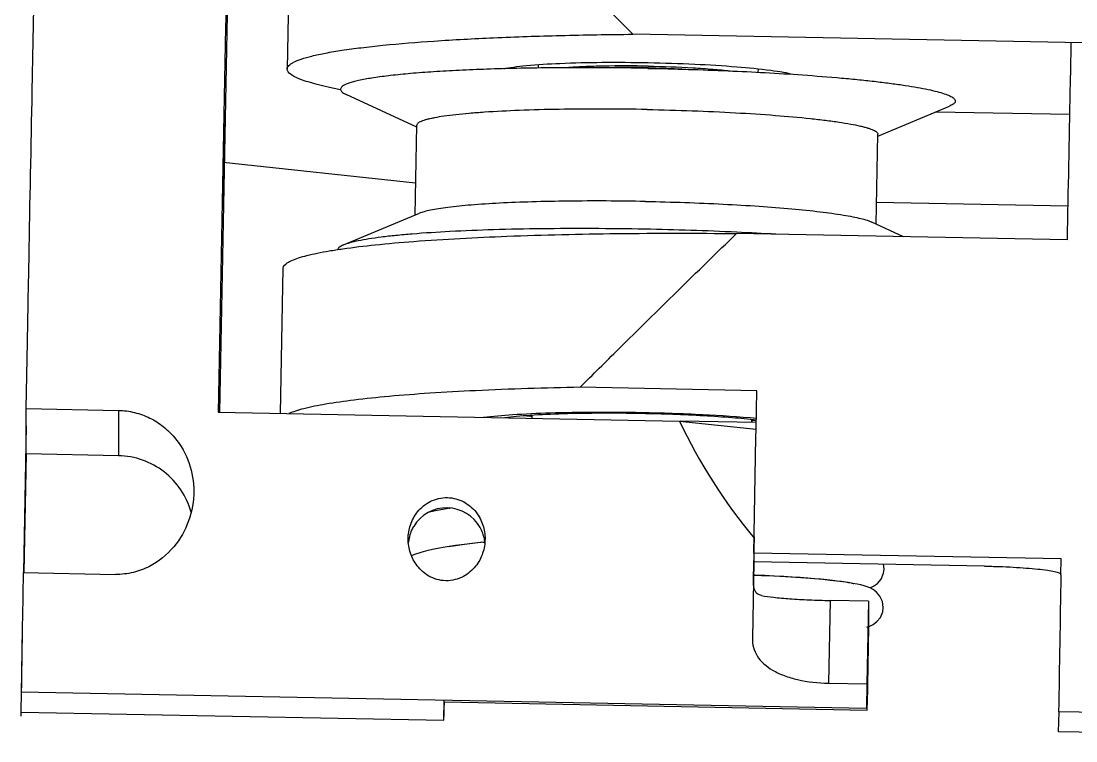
# Model space of a CAD drawing. Header units: millimetres. Extents: x 0 to 420, y 0 to 297.
# Drawn here: x 130.11 to 136.97, y 188.84 to 193.51 of the extents above; entities that cross this region are included whole.
import ezdxf

# ---------------------------------------------------------------- set-up
doc = ezdxf.new("R2010")
doc.units = ezdxf.units.MM
doc.header["$LTSCALE"] = 23.1
doc.layers.get('0').update_dxf_attribs({"linetype": 'CONTINUOUS'})
doc.layers.add('AXIS', color=7, linetype='CONTINUOUS')
doc.layers.add('DCURVE', color=7, linetype='CONTINUOUS')
doc.styles.get("Standard").update_dxf_attribs({"font": 'txt', "width": 0.85})
doc.dimstyles.get("Standard").update_dxf_attribs({"dimtxt": 3.5, "dimasz": 3.5, "dimexe": 1.5, "dimexo": 1, "dimtad": 1, "dimtxsty": 'STANDARD', "dimcen": 0.09, "dimadec": 0, "dimazin": 0, "dimtol": 1, "dimtp": 0.01, "dimtm": 0.01, "dimtfac": 1, "dimtofl": 0, "dimtmove": 0, "dimatfit": 3, "dimfxl": 1, "dimtolj": 1, "dimarcsym": 0})

msp = doc.modelspace()

# ---------------------------------------------------------------- linework, layer by layer
at = {"color": 7, "linetype": 'CONTINUOUS'}
for p, q in [((131.4609, 194.2747), (131.3973, 190.9713)), ((131.857, 194.199), (131.8378, 193.203)), ((140.9361, 193.298), (134.0874, 193.429)), ((133.4732, 193.2095), (133.4737, 193.2322)), ((134.1874, 193.2112), (134.185, 193.2113)), ((134.903, 193.182), (134.9034, 193.2046)), ((130.1781, 192.9948), (130.1799, 193.0857)), ((136.0601, 192.9257), (136.9277, 192.9091)), ((136.9119, 192.0922), (134.7619, 192.1334)), ((131.7947, 190.9637), (131.8129, 191.9082)), ((130.1484, 191.4402), (130.1504, 191.5474)), ((130.1401, 190.9954), (130.1482, 191.4283)), ((130.1482, 191.4283), (130.1484, 191.4402)), ((134.8931, 191.112), (133.7433, 191.134)), ((134.8884, 190.8587), (134.8931, 191.112)), ((130.1401, 190.7005), (130.1401, 190.9954)), ((130.1401, 190.9954), (130.74, 190.9839)), ((130.74, 190.9839), (130.74, 190.689)), ((131.3899, 190.9714), (134.3893, 190.9141)), ((133.4297, 190.9514), (133.4294, 190.9324)), ((134.3893, 190.9141), (134.8892, 190.8609)), ((134.8893, 190.9041), (134.3943, 190.9135)), ((134.8595, 190.9239), (134.8591, 190.9047)), ((130.1401, 190.8835), (130.1217, 189.929)), ((134.8875, 190.8085), (134.8884, 190.8587)), ((134.8739, 190.0565), (134.8875, 190.8085)), ((130.1401, 190.7005), (130.1253, 189.929)), ((130.74, 190.689), (130.1401, 190.7005)), ((132.8984, 190.3481), (132.861, 190.3422)), ((132.8921, 190.3472), (132.8977, 190.3482)), ((134.8756, 190.154), (134.8746, 190.0954)), ((134.8758, 190.1621), (134.8756, 190.154)), ((133.1237, 190.1271), (133.0966, 190.1246)), ((133.0987, 190.1271), (133.1219, 190.1294)), ((133.1105, 190.1259), (133.1005, 190.1273)), ((133.1101, 190.1282), (133.1206, 190.1267)), ((134.8746, 190.0954), (134.8738, 190.0542)), ((134.8738, 190.0542), (134.8729, 189.9979)), ((136.8735, 190.0183), (134.8739, 190.0565)), ((136.8717, 189.914), (136.8735, 190.0183)), ((134.8729, 189.9979), (134.8643, 189.5022)), ((134.8715, 189.8757), (134.8737, 189.9995)), ((134.8737, 189.9995), (134.8739, 190.0091)), ((136.3736, 189.9715), (134.8739, 190.0002)), ((135.7209, 189.9521), (135.7165, 189.9841)), ((130.1209, 189.9291), (130.7208, 189.9176)), ((135.5452, 189.8543), (135.518, 189.8594)), ((135.37, 189.7479), (135.3596, 189.2103)), ((135.6199, 189.7431), (135.37, 189.7479)), ((135.6199, 189.7431), (135.6096, 189.2055)), ((135.6199, 189.7431), (135.6199, 189.5448)), ((130.1147, 189.5661), (130.1065, 189.1405)), ((135.6086, 189.5741), (135.6289, 189.5816)), ((135.6209, 189.5786), (135.6112, 189.0707)), ((135.6199, 189.5434), (135.6199, 189.5448)), ((135.3596, 189.2103), (135.6096, 189.2055)), ((135.6096, 189.2055), (135.6072, 189.0486)), ((135.6103, 189.0359), (135.6103, 189.2102)), ((130.1082, 189.1538), (135.6072, 189.0486)), ((130.1082, 189.0231), (130.1107, 189.1537)), ((132.8577, 188.9705), (132.8602, 189.1012)), ((132.8608, 189.0885), (135.6103, 189.0359)), ((130.1072, 188.995), (130.1079, 189.0143)), ((130.1079, 189.0143), (130.1082, 189.0234)), ((130.1082, 189.0231), (132.8577, 188.9705)), ((136.857, 188.894), (136.8595, 189.0247)), ((145.1054, 188.8669), (136.857, 189.0247)), ((137.8568, 188.8748), (136.857, 188.894))]:
    msp.add_line(p, q, dxfattribs=at)
for points in [[(132.861, 190.3422), (132.8024, 190.3313), (132.7629, 190.3225)], [(132.9327, 190.1051), (132.8648, 190.0947), (132.8051, 190.0838), (132.7529, 190.0725)], [(132.888, 190.0982), (132.9199, 190.1038), (132.9758, 190.1122), (133.0383, 190.1202), (133.0987, 190.1271)], [(133.0966, 190.1246), (133.0097, 190.115), (132.9327, 190.1051)], [(132.7529, 190.0725), (132.7072, 190.0603), (132.667, 190.0469), (132.6474, 190.0384)], [(135.6306, 189.8293), (135.6317, 189.8297), (135.6533, 189.8404), (135.678, 189.8586), (135.7019, 189.8874), (135.7174, 189.9249), (135.7209, 189.9522)], [(135.518, 189.8594), (135.4871, 189.8643), (135.4523, 189.8692), (135.4133, 189.8741), (135.3698, 189.8789), (135.3218, 189.8836), (135.269, 189.8883), (135.2112, 189.8928), (135.1481, 189.8972), (135.0795, 189.9014), (135.005, 189.9054), (134.9245, 189.9092), (134.8721, 189.9112)], [(134.8722, 189.9154), (134.8802, 189.9151), (134.9462, 189.9123), (135.0089, 189.9092), (135.0682, 189.906), (135.124, 189.9026), (135.1764, 189.8991), (135.2252, 189.8955), (135.2705, 189.8918), (135.3123, 189.888), (135.3507, 189.8842), (135.3855, 189.8804), (135.4169, 189.8765), (135.4449, 189.8727), (135.4694, 189.869), (135.4903, 189.8654), (135.5076, 189.8621), (135.521, 189.859), (135.5238, 189.8583)], [(135.7161, 189.7031), (135.7109, 189.7417), (135.6946, 189.7767), (135.6722, 189.8026), (135.6501, 189.8191), (135.63, 189.8297), (135.6107, 189.8373), (135.5908, 189.8436), (135.5693, 189.8491), (135.5452, 189.8543)], [(135.6289, 189.5816), (135.6504, 189.5926), (135.6743, 189.6106), (135.6972, 189.6385), (135.7124, 189.6751), (135.7161, 189.7032)]]:
    msp.add_lwpolyline(points, dxfattribs=at)
for centre, radius, start, end in [((1765.5763, 160.9255), 1634.4626, 178.8189758, 178.9466855), ((133.8681, 195.2177), 4.2943, 263.70785, 264.12789), ((134.5857, 195.2052), 4.2957, 273.66175, 274.08281), ((343.9737, 186.0342), 213.8883, 178.956601, 179.164304), ((372.3173, 185.5742), 235.4856, 178.944042, 179.160439), ((115.2612, 189.4939), 17.6043, 358.29618, 358.68054)]:
    msp.add_arc(centre, radius, start, end, dxfattribs=at)
msp.add_ellipse((137.3007, 192.1017), major_axis=(2.3749, -2.4208), ratio=0.916465, start_param=-1.92969, end_param=-1.661747, dxfattribs=at)
for points, knots in [([(130.1799, 193.0857), (130.1856, 193.3755), (130.1961, 193.9063), (130.2103, 194.6089), (130.2214, 195.1098), (130.227, 195.3696), (130.2298, 195.4576)], [0, 0, 0, 0, 0.366478, 0.671359, 0.888699, 1, 1, 1, 1]), ([(134.0874, 193.429), (134.0027, 193.5139), (133.6781, 193.8391), (133.3514, 194.1624), (133.1068, 194.3979)], [0, 0, 0, 0, 0.260918, 1, 1, 1, 1]), ([(131.8378, 193.203), (131.838, 193.2111), (131.8458, 193.2242), (131.8618, 193.2369), (131.8882, 193.2525), (131.9343, 193.2703), (132.0041, 193.2897), (132.0929, 193.3084), (132.1999, 193.3262), (132.3247, 193.3429), (132.5242, 193.3648), (132.8115, 193.3877), (133.1965, 193.4083), (133.6281, 193.4227), (133.9303, 193.4276), (134.0874, 193.429)], [0, 0, 0, 0, 0.010663, 0.017967, 0.027006, 0.050779, 0.082491, 0.122188, 0.169749, 0.224947, 0.287491, 0.433128, 0.603242, 0.793734, 1, 1, 1, 1]), ([(136.9369, 193.3745), (136.9348, 193.2715), (136.9264, 192.8441), (136.9181, 192.4166), (136.9119, 192.0922)], [0, 0, 0, 0, 0.241077, 1, 1, 1, 1]), ([(132.1841, 193.0687), (132.1573, 193.0738), (132.1069, 193.0841), (132.0368, 193.1007), (131.9771, 193.1173), (131.928, 193.1338), (131.889, 193.1508), (131.8571, 193.1689), (131.8376, 193.1897), (131.8378, 193.203)], [0, 0, 0, 0, 0.214739, 0.403554, 0.566032, 0.701969, 0.811589, 0.895768, 1, 1, 1, 1]), ([(134.1874, 193.2217), (134.0906, 193.2235), (133.9506, 193.2239), (133.7737, 193.2186), (133.6936, 193.2141), (133.6566, 193.2112)], [0, 0, 0, 0, 0.546935, 0.79058, 1, 1, 1, 1]), ([(134.185, 193.2113), (134.1623, 193.2117), (134.0746, 193.2129), (133.9868, 193.2124), (133.9218, 193.2108)], [0, 0, 0, 0, 0.258584, 1, 1, 1, 1]), ([(134.1874, 193.2217), (134.2846, 193.2198), (134.425, 193.2148), (134.6023, 193.2027), (134.6825, 193.1951), (134.7194, 193.1908)], [0, 0, 0, 0, 0.546823, 0.79053, 1, 1, 1, 1]), ([(134.1874, 193.2112), (134.2105, 193.2108), (134.2999, 193.2086), (134.3892, 193.2047), (134.4554, 193.2005)], [0, 0, 0, 0, 0.258556, 1, 1, 1, 1]), ([(130.1504, 191.5474), (130.1526, 191.6675), (130.1617, 192.1499), (130.171, 192.6324), (130.1781, 192.9948)], [0, 0, 0, 0, 0.248846, 1, 1, 1, 1]), ([(132.1997, 192.0344), (132.2697, 192.0444), (132.4233, 192.0625), (132.7791, 192.0935), (133.3031, 192.1205), (134.0037, 192.1366), (134.502, 192.1362), (134.7619, 192.1334)], [0, 0, 0, 0, 0.082677, 0.180794, 0.417455, 0.696057, 1, 1, 1, 1]), ([(133.7433, 191.134), (133.8268, 191.2166), (134.0367, 191.4249), (134.3757, 191.7584), (134.632, 192.0085), (134.7613, 192.1334)], [0, 0, 0, 0, 0.246914, 0.621993, 1, 1, 1, 1]), ([(131.8129, 191.9082), (131.8131, 191.9223), (131.8359, 191.9434), (131.8715, 191.9609), (131.9152, 191.9771), (131.9699, 191.9923), (132.0364, 192.0072), (132.1142, 192.0215), (132.17, 192.0301), (132.1997, 192.0344)], [0, 0, 0, 0, 0.101659, 0.185514, 0.295233, 0.431609, 0.594748, 0.784365, 1, 1, 1, 1]), ([(133.7433, 191.134), (133.5166, 191.1297), (133.1904, 191.1199), (132.7762, 191.0968), (132.5128, 191.0768), (132.2868, 191.0536), (132.1015, 191.0277), (131.974, 191.0028), (131.8948, 190.9806), (131.863, 190.9689), (131.8492, 190.9628)], [0, 0, 0, 0, 0.356637, 0.513319, 0.652491, 0.772157, 0.870673, 0.946809, 0.976273, 1, 1, 1, 1]), ([(130.74, 190.9839), (130.7754, 190.9832), (130.8461, 190.974), (130.9457, 190.9376), (131.0339, 190.8816), (131.1299, 190.7885), (131.2099, 190.6461), (131.2304, 190.5195), (131.2304, 190.4585)], [0, 0, 0, 0, 0.133931, 0.26684, 0.397632, 0.525463, 0.769468, 1, 1, 1, 1]), ([(134.1433, 190.963), (134.0552, 190.9646), (133.8846, 190.966), (133.643, 190.9624), (133.4599, 190.9544), (133.334, 190.9448), (133.2791, 190.9391), (133.254, 190.9359)], [0, 0, 0, 0, 0.297173, 0.574615, 0.814086, 0.914576, 1, 1, 1, 1]), ([(134.8913, 190.9208), (134.8385, 190.9266), (134.7248, 190.937), (134.4756, 190.9534), (134.279, 190.9604), (134.1433, 190.963)], [0, 0, 0, 0, 0.212644, 0.45688, 1, 1, 1, 1]), ([(131.2128, 190.3221), (131.1987, 190.3734), (131.1537, 190.4721), (131.0429, 190.5908), (130.9003, 190.6687), (130.7933, 190.688), (130.74, 190.689)], [0, 0, 0, 0, 0.249598, 0.499479, 0.749621, 1, 1, 1, 1]), ([(131.2304, 190.4585), (131.2304, 190.3934), (131.2076, 190.2627), (131.1086, 190.0874), (130.9732, 189.9767), (130.837, 189.9254), (130.76, 189.9168), (130.7208, 189.9176)], [0, 0, 0, 0, 0.237601, 0.473042, 0.721239, 0.856997, 1, 1, 1, 1]), ([(136.3736, 189.9715), (136.4055, 189.9709), (136.4681, 189.9692), (136.5591, 189.9652), (136.6432, 189.9598), (136.7174, 189.9534), (136.779, 189.9461), (136.8212, 189.9392), (136.8469, 189.9332), (136.8599, 189.929), (136.8685, 189.9251), (136.8727, 189.9215), (136.8733, 189.9197)], [0, 0, 0, 0, 0.189217, 0.371611, 0.540404, 0.68951, 0.813505, 0.908024, 0.943228, 0.97011, 0.98873, 1, 1, 1, 1]), ([(134.9235, 189.7804), (134.9149, 189.782), (134.898, 189.7881), (134.8799, 189.8099), (134.872, 189.8406), (134.8713, 189.8632), (134.8715, 189.8757)], [0, 0, 0, 0, 0.220013, 0.432607, 0.684642, 1, 1, 1, 1]), ([(134.9235, 189.7804), (134.9494, 189.7754), (135.0108, 189.7674), (135.1143, 189.7583), (135.2371, 189.7515), (135.3245, 189.7488), (135.37, 189.7479)], [0, 0, 0, 0, 0.176414, 0.414185, 0.695717, 1, 1, 1, 1]), ([(135.6208, 189.5767), (135.6207, 189.5719), (135.6206, 189.5652), (135.6204, 189.5569), (135.6203, 189.5522), (135.6201, 189.5486), (135.6202, 189.5458), (135.6198, 189.5444), (135.6201, 189.5435), (135.6199, 189.5434)], [0, 0, 0, 0, 0.433461, 0.605268, 0.746541, 0.856926, 0.936074, 0.983771, 1, 1, 1, 1]), ([(134.8643, 189.5022), (134.864, 189.4824), (134.8686, 189.4423), (134.9037, 189.363), (134.9784, 189.3003), (135.0727, 189.2574), (135.1938, 189.2221), (135.2922, 189.2116), (135.3596, 189.2103)], [0, 0, 0, 0, 0.093771, 0.188731, 0.404597, 0.535012, 0.680308, 1, 1, 1, 1])]:
    msp.add_open_spline(points, degree=3, knots=knots, dxfattribs=at)
at = {"layer": 'AXIS', "color": 7, "linetype": 'CONTINUOUS'}
for p, q in [((134.185, 193.2074), (134.1873, 193.2074)), ((132.6807, 192.8251), (132.2228, 193.037)), ((135.6801, 192.7673), (136.1458, 192.9614)), ((132.6697, 192.2531), (132.6809, 192.8379)), ((135.6691, 192.1953), (135.6804, 192.7801)), ((132.204, 192.059), (132.6985, 192.2651)), ((135.8478, 192.1126), (135.6407, 192.2084)), ((135.1248, 189.9026), (135.1248, 189.8986))]:
    msp.add_line(p, q, dxfattribs=at)
for centre, radius, start, end in [((133.7408, 169.8815), 22.2842, 87.37135, 88.90959), ((133.8903, 173.3229), 18.8395, 86.56949, 87.34554), ((132.8751, 190.1002), 0.2502, 88.86796, 148.74738), ((132.8754, 190.1002), 0.2501, 29.04958, 88.94348), ((132.8676, 190.0998), 0.2576, 4.64488, 10.76278)]:
    msp.add_arc(centre, radius, start, end, dxfattribs=at)
msp.add_ellipse((131.4254, 192.596), major_axis=(0.0048, 0.2509), ratio=0.002348, dxfattribs=at)
for points, knots in [([(133.2468, 193.2051), (133.2675, 193.2098), (133.3161, 193.2176), (133.438, 193.2311), (133.6303, 193.2421), (133.8953, 193.2479), (134.0869, 193.2467), (134.1874, 193.2448)], [0, 0, 0, 0, 0.067534, 0.156431, 0.390181, 0.680244, 1, 1, 1, 1]), ([(134.1874, 193.2448), (134.2882, 193.2428), (134.4804, 193.2367), (134.746, 193.2206), (134.9385, 193.2022), (135.0602, 193.1841), (135.1086, 193.1743), (135.1291, 193.1689)], [0, 0, 0, 0, 0.319653, 0.609784, 0.843612, 0.932508, 1, 1, 1, 1]), ([(134.185, 193.2074), (134.0392, 193.2102), (133.7545, 193.213), (133.4052, 193.2095), (133.1415, 193.2022), (132.9611, 193.1948), (132.7955, 193.1855), (132.6469, 193.1744), (132.5169, 193.1618), (132.4071, 193.1476), (132.329, 193.1341), (132.2778, 193.1223), (132.2478, 193.1137), (132.2236, 193.105), (132.2053, 193.0961), (132.1925, 193.087), (132.1862, 193.0782), (132.1851, 193.0712), (132.1863, 193.0641), (132.1929, 193.0551), (132.2058, 193.0456), (132.2166, 193.0399), (132.2228, 193.037)], [0, 0, 0, 0, 0.210872, 0.411527, 0.504982, 0.592338, 0.672552, 0.744672, 0.807853, 0.861375, 0.904668, 0.922356, 0.93737, 0.949722, 0.959475, 0.966812, 0.972214, 0.974548, 0.976905, 0.982454, 0.990006, 1, 1, 1, 1]), ([(134.1873, 193.2074), (134.3605, 193.204), (134.695, 193.1939), (135.0291, 193.1758), (135.1901, 193.1646)], [0, 0, 0, 0, 0.517588, 1, 1, 1, 1]), ([(135.1901, 193.1646), (135.2752, 193.1586), (135.3992, 193.1489), (135.5591, 193.1337), (135.6671, 193.122), (135.7663, 193.1098), (135.8559, 193.0972), (135.9355, 193.0842), (136.0046, 193.071), (136.0628, 193.0576), (136.1098, 193.0441), (136.1416, 193.0322), (136.161, 193.0223), (136.1714, 193.0155), (136.1789, 193.0086), (136.1837, 193.0016), (136.1852, 192.9942), (136.1831, 192.9869), (136.1779, 192.9801), (136.1659, 192.9704), (136.1543, 192.965), (136.1458, 192.9614)], [0, 0, 0, 0, 0.237904, 0.346751, 0.447992, 0.541038, 0.625354, 0.700466, 0.76597, 0.821542, 0.866968, 0.902198, 0.916067, 0.927548, 0.936837, 0.94432, 0.950733, 0.957198, 0.964812, 0.974277, 1, 1, 1, 1]), ([(134.1807, 192.9397), (134.0832, 192.9416), (133.8921, 192.9436), (133.6146, 192.9418), (133.3588, 192.935), (133.1637, 192.9253), (133.0259, 192.9148), (132.9384, 192.9064), (132.8629, 192.897), (132.8078, 192.8882), (132.7703, 192.8806), (132.7471, 192.875), (132.7274, 192.8693), (132.7111, 192.8634), (132.6983, 192.8575), (132.6889, 192.8514), (132.6827, 192.8451), (132.681, 192.8401), (132.6809, 192.8379)], [0, 0, 0, 0, 0.192767, 0.378135, 0.549062, 0.699079, 0.764449, 0.822563, 0.872897, 0.915017, 0.932896, 0.948616, 0.962166, 0.973555, 0.982826, 0.99009, 0.995611, 1, 1, 1, 1]), ([(134.1807, 192.9397), (134.2783, 192.9379), (134.4699, 192.9326), (134.7479, 192.9201), (135.0042, 192.9035), (135.1994, 192.8862), (135.3373, 192.8704), (135.4247, 192.8586), (135.5001, 192.8463), (135.555, 192.8354), (135.5924, 192.8263), (135.6154, 192.8198), (135.635, 192.8133), (135.6511, 192.8068), (135.6638, 192.8004), (135.673, 192.7939), (135.6789, 192.7874), (135.6804, 192.7823), (135.6804, 192.7801)], [0, 0, 0, 0, 0.192598, 0.377898, 0.548832, 0.6989, 0.764305, 0.822456, 0.872824, 0.914975, 0.932867, 0.948599, 0.962158, 0.973554, 0.98283, 0.990096, 0.995615, 1, 1, 1, 1]), ([(134.1691, 192.3421), (134.0837, 192.3438), (133.9154, 192.3457), (133.6692, 192.3449), (133.4376, 192.3402), (133.2275, 192.332), (133.045, 192.3203), (132.9129, 192.3076), (132.825, 192.2954), (132.7735, 192.2864), (132.7323, 192.2768), (132.7085, 192.2693), (132.6985, 192.2651)], [0, 0, 0, 0, 0.173565, 0.342012, 0.500438, 0.644235, 0.769246, 0.871903, 0.913939, 0.949405, 0.978114, 1, 1, 1, 1]), ([(134.1691, 192.3421), (134.2548, 192.3405), (134.4235, 192.336), (134.6703, 192.3257), (134.9024, 192.3121), (135.1128, 192.2958), (135.2953, 192.2771), (135.4274, 192.2593), (135.5151, 192.2437), (135.5664, 192.2326), (135.6074, 192.2215), (135.6309, 192.213), (135.6407, 192.2084)], [0, 0, 0, 0, 0.173443, 0.341847, 0.500286, 0.644127, 0.769194, 0.871897, 0.913948, 0.949421, 0.978127, 1, 1, 1, 1]), ([(134.1648, 192.1616), (134.051, 192.1638), (133.8266, 192.1664), (133.4982, 192.1653), (133.1894, 192.1591), (132.9093, 192.148), (132.6976, 192.1346), (132.5489, 192.1212), (132.4545, 192.1107), (132.3727, 192.0994), (132.304, 192.0873), (132.249, 192.0746), (132.2172, 192.0645), (132.204, 192.059)], [0, 0, 0, 0, 0.173562, 0.342009, 0.500434, 0.64423, 0.76924, 0.823561, 0.871903, 0.913939, 0.949405, 0.978114, 1, 1, 1, 1]), ([(132.204, 192.059), (132.1986, 192.0567), (132.1891, 192.0523), (132.175, 192.0436), (132.1666, 192.0346), (132.1655, 192.0284)], [0, 0, 0, 0, 0.34507, 0.621256, 1, 1, 1, 1]), ([(133.1144, 190.9387), (133.1773, 190.9469), (133.3224, 190.9591), (133.5631, 190.9698), (133.8431, 190.9741), (134.0409, 190.9725), (134.1432, 190.9706)], [0, 0, 0, 0, 0.184622, 0.423869, 0.701845, 1, 1, 1, 1]), ([(134.1432, 190.9706), (134.2759, 190.968), (134.5262, 190.9597), (134.7762, 190.9435), (134.8934, 190.933)], [0, 0, 0, 0, 0.530101, 1, 1, 1, 1]), ([(132.6252, 190.1477), (132.6251, 190.1784), (132.6351, 190.2422), (132.6828, 190.3309), (132.7671, 190.4002), (132.842, 190.4175), (132.88, 190.4167)], [0, 0, 0, 0, 0.224659, 0.463025, 0.72192, 1, 1, 1, 1]), ([(132.88, 190.4167), (132.8988, 190.4164), (132.9361, 190.4111), (133.0034, 190.3846), (133.0701, 190.328), (133.1157, 190.2409), (133.1253, 190.1787), (133.1252, 190.1487)], [0, 0, 0, 0, 0.140872, 0.278723, 0.537281, 0.775655, 1, 1, 1, 1]), ([(132.6612, 190.23), (132.6562, 190.2218), (132.6384, 190.1881), (132.6287, 190.1503), (132.6262, 190.1219)], [0, 0, 0, 0, 0.251469, 1, 1, 1, 1]), ([(132.8704, 189.8765), (132.8507, 189.8768), (132.8122, 189.8827), (132.7451, 189.911), (132.6806, 189.9682), (132.6354, 190.0545), (132.6253, 190.117), (132.6252, 190.1477)], [0, 0, 0, 0, 0.146952, 0.286238, 0.538007, 0.771051, 1, 1, 1, 1]), ([(133.1252, 190.1487), (133.1252, 190.1171), (133.1145, 190.053), (133.0671, 189.965), (132.9998, 189.9078), (132.9304, 189.8807), (132.8907, 189.8761), (132.8704, 189.8765)], [0, 0, 0, 0, 0.229773, 0.462572, 0.713561, 0.85273, 1, 1, 1, 1])]:
    msp.add_open_spline(points, degree=3, knots=knots, dxfattribs=at)
msp.add_open_spline([(133.1207, 190.148), (133.1158, 190.1736), (133.1068, 190.1989), (133.0941, 190.2217)], degree=3, dxfattribs=at)
at = {"layer": 'DCURVE', "color": 40, "linetype": 'CONTINUOUS'}
for p, q in [((131.4222, 192.5964), (132.6737, 192.4633)), ((136.9161, 192.3118), (135.6718, 192.3356))]:
    msp.add_line(p, q, dxfattribs=at)

# ---------------------------------------------------------------- leaders
at = {"color": 2, "linetype": 'CONTINUOUS'}
for points in [[(159.2517, 190.9641), (126.7131, 214.2639), (120.7131, 214.2639)], [(165.6892, 189.0872), (120.6186, 160.9861), (114.6186, 160.9861)]]:
    msp.add_leader(points, dimstyle='STANDARD', override={"dimtad": 0, "dimldrblk": 'DOT'}, dxfattribs=at)

doc.saveas('drawing.dxf')
